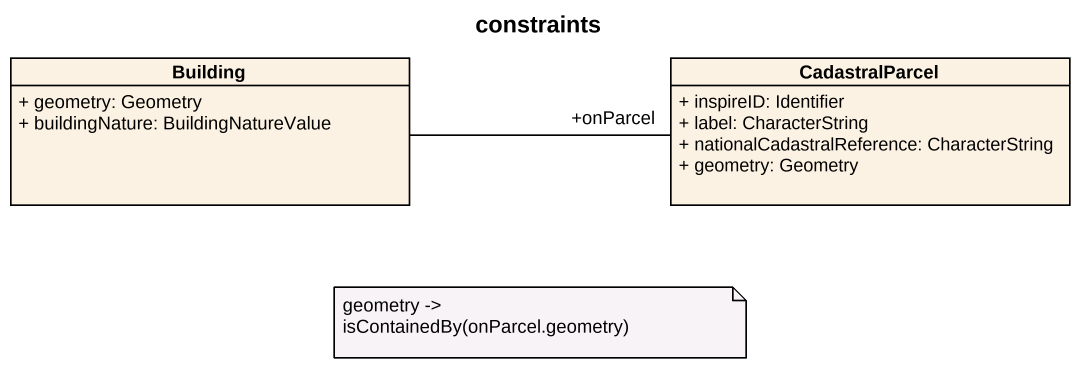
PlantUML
@startuml
title constraints
hide circle
hide empty members
skinparam classAttributeIconSize 0
class Building {
  + geometry: Geometry
  + buildingNature: BuildingNatureValue
}
class CadastralParcel {
  + inspireID: Identifier
  + label: CharacterString
  + nationalCadastralReference: CharacterString
  + geometry: Geometry
}
Building -right- "+onParcel" CadastralParcel
note as N1
  geometry -> isContainedBy(onParcel.geometry)
end note
@enduml
